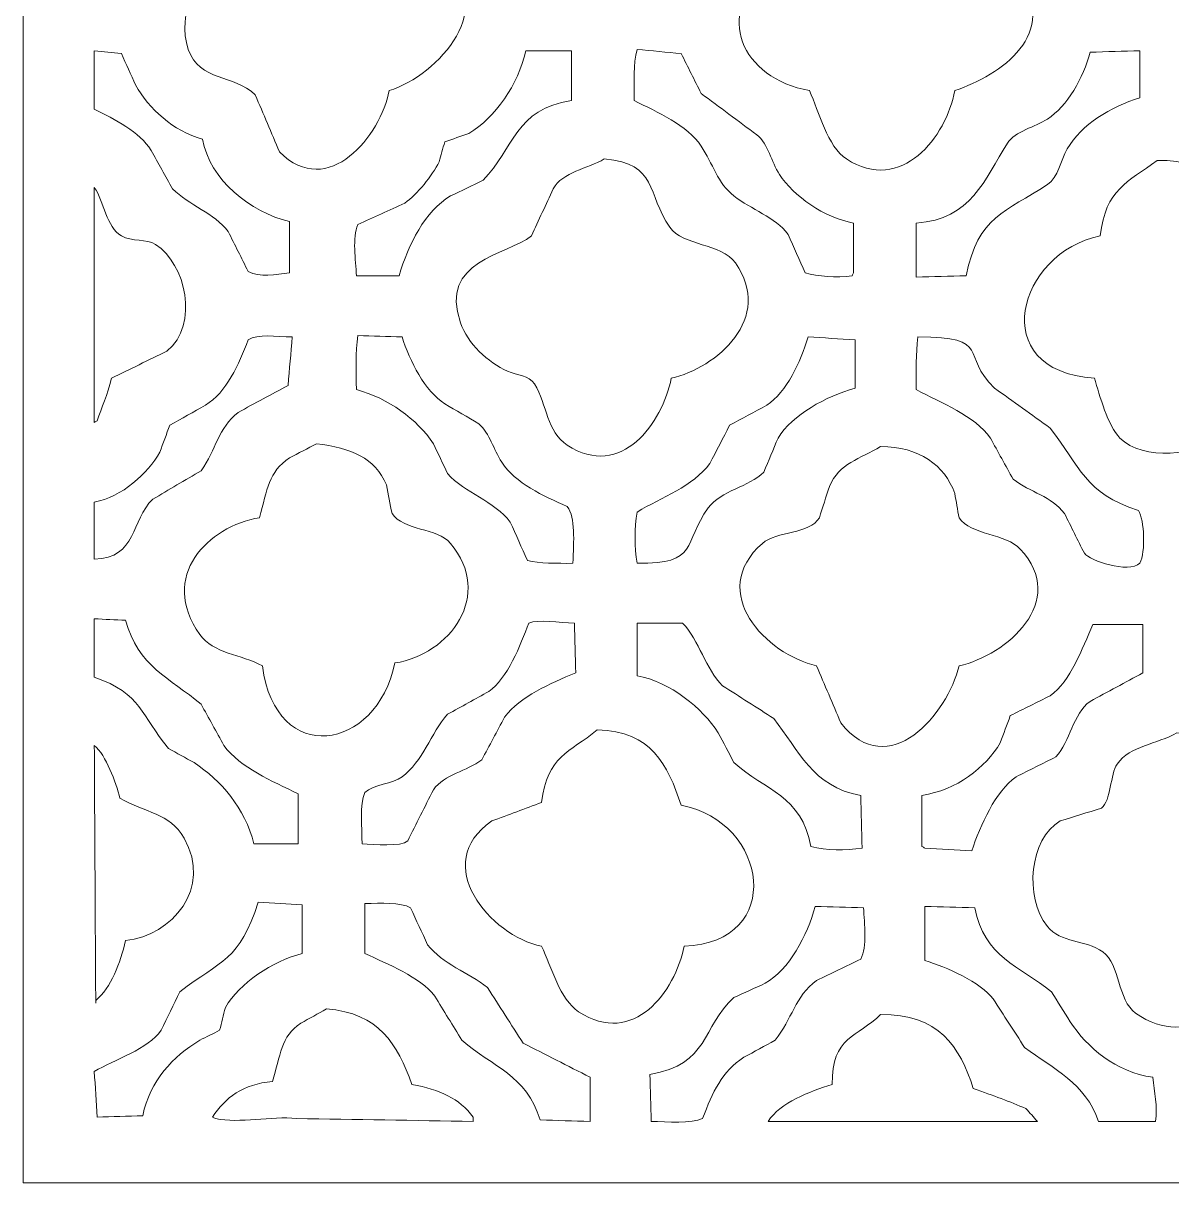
# Model space of a CAD drawing. Header units: centimetres. Extents: x -27.5 to -1.9, y -9.6 to -4.5.
# Drawn here: x -13.011 to -10.524, y -9.5 to -6.987 of the extents above; entities that cross this region are included whole.
import ezdxf

# ---------------------------------------------------------------- set-up
doc = ezdxf.new("R2010")
doc.units = ezdxf.units.CM
doc.header["$MEASUREMENT"] = 0
doc.layers.add('layer 1', color=7, linetype='Continuous')

msp = doc.modelspace()

# ---------------------------------------------------------------- linework, layer by layer
at = {"layer": 'layer 1', "color": 7, "lineweight": 9}
for points, knots in [([(-13.01142, -4.47497), (-13.01142, -4.47497), (-1.85083, -4.47497), (-1.85083, -4.47497), (-1.85083, -4.47497), (-1.85083, -4.47497), (-1.85083, -9.50001), (-1.85083, -9.50001), (-1.85083, -9.50001), (-1.85083, -9.50001), (-13.01142, -9.50001), (-13.01142, -9.50001), (-13.01142, -9.50001), (-13.01142, -9.50001), (-13.01142, -4.47497), (-13.01142, -4.47497)], [0, 0, 0, 0, 0.2, 0.2, 0.2, 0.2, 0.4, 0.4, 0.4, 0.4, 0.6, 0.6, 0.6, 0.6, 1, 1, 1, 1]), ([(-12.37007, -6.66472), (-12.4047, -6.68796), (-12.45121, -6.70189), (-12.47495, -6.73567), (-12.47495, -6.73567), (-12.48609, -6.75151), (-12.49168, -6.81691), (-12.49963, -6.82512), (-12.49963, -6.82512), (-12.52739, -6.83335), (-12.55516, -6.84158), (-12.58292, -6.8498), (-12.58292, -6.8498), (-12.63106, -6.87234), (-12.68083, -6.96805), (-12.65387, -7.04414), (-12.65387, -7.04414), (-12.62871, -7.11515), (-12.55601, -7.09724), (-12.50889, -7.14285), (-12.50889, -7.14285), (-12.49141, -7.18398), (-12.47392, -7.22511), (-12.45645, -7.26624), (-12.45645, -7.26624), (-12.35101, -7.37275), (-12.23665, -7.22957), (-12.21892, -7.1336), (-12.21892, -7.1336), (-12.11369, -7.10098), (-11.97078, -6.94514), (-12.11404, -6.85289), (-12.11404, -6.85289), (-12.14386, -6.84466), (-12.17368, -6.83643), (-12.2035, -6.82821), (-12.2035, -6.82821), (-12.22792, -6.74827), (-12.26395, -6.66569), (-12.37007, -6.66472)], [0, 0, 0, 0, 0.0909091, 0.0909091, 0.0909091, 0.0909091, 0.1818182, 0.1818182, 0.1818182, 0.1818182, 0.2727273, 0.2727273, 0.2727273, 0.2727273, 0.3636364, 0.3636364, 0.3636364, 0.3636364, 0.4545455, 0.4545455, 0.4545455, 0.4545455, 0.5454545, 0.5454545, 0.5454545, 0.5454545, 0.6363636, 0.6363636, 0.6363636, 0.6363636, 0.7272727, 0.7272727, 0.7272727, 0.7272727, 0.8181818, 0.8181818, 0.8181818, 0.8181818, 1, 1, 1, 1]), ([(-11.15469, -6.66163), (-11.20331, -6.69184), (-11.25908, -6.70371), (-11.28116, -6.76034), (-11.28116, -6.76034), (-11.28424, -6.78193), (-11.28733, -6.80353), (-11.29041, -6.82512), (-11.29041, -6.82512), (-11.29123, -6.82652), (-11.38449, -6.86318), (-11.39529, -6.87139), (-11.39529, -6.87139), (-11.51916, -6.96555), (-11.45625, -7.10713), (-11.30892, -7.1336), (-11.30892, -7.1336), (-11.28784, -7.18031), (-11.27032, -7.25467), (-11.22872, -7.28166), (-11.22872, -7.28166), (-11.10972, -7.35889), (-11.01218, -7.23352), (-10.99428, -7.1336), (-10.99428, -7.1336), (-10.89472, -7.1005), (-10.76275, -7.00933), (-10.85855, -6.88373), (-10.85855, -6.88373), (-10.88828, -6.84476), (-10.96829, -6.85098), (-10.99736, -6.81278), (-10.99736, -6.81278), (-11.05263, -6.7402), (-11.02167, -6.66122), (-11.15469, -6.66163)], [0, 0, 0, 0, 0.1, 0.1, 0.1, 0.1, 0.2, 0.2, 0.2, 0.2, 0.3, 0.3, 0.3, 0.3, 0.4, 0.4, 0.4, 0.4, 0.5, 0.5, 0.5, 0.5, 0.6, 0.6, 0.6, 0.6, 0.7, 0.7, 0.7, 0.7, 0.8, 0.8, 0.8, 0.8, 1, 1, 1, 1]), ([(-12.85746, -7.04722), (-12.85746, -7.08938), (-12.85746, -7.13154), (-12.85746, -7.1737), (-12.85746, -7.1737), (-12.81351, -7.19583), (-12.75954, -7.22254), (-12.73407, -7.26316), (-12.73407, -7.26316), (-12.71865, -7.29091), (-12.70322, -7.31868), (-12.6878, -7.34644), (-12.6878, -7.34644), (-12.65274, -7.3822), (-12.59774, -7.39837), (-12.5675, -7.43899), (-12.5675, -7.43899), (-12.5531, -7.46777), (-12.5387, -7.49657), (-12.52431, -7.52536), (-12.52431, -7.52536), (-12.49893, -7.5389), (-12.46504, -7.5322), (-12.43485, -7.52844), (-12.43485, -7.52844), (-12.43485, -7.49143), (-12.43485, -7.45441), (-12.43485, -7.41739), (-12.43485, -7.41739), (-12.51872, -7.39693), (-12.60795, -7.32725), (-12.62302, -7.23848), (-12.62302, -7.23848), (-12.68717, -7.22103), (-12.73868, -7.17339), (-12.76801, -7.12126), (-12.76801, -7.12126), (-12.77829, -7.09864), (-12.78857, -7.07601), (-12.79885, -7.05339), (-12.79885, -7.05339), (-12.81839, -7.05134), (-12.83793, -7.04928), (-12.85746, -7.04722)], [0, 0, 0, 0, 0.0833333, 0.0833333, 0.0833333, 0.0833333, 0.1666667, 0.1666667, 0.1666667, 0.1666667, 0.25, 0.25, 0.25, 0.25, 0.3333333, 0.3333333, 0.3333333, 0.3333333, 0.4166667, 0.4166667, 0.4166667, 0.4166667, 0.5, 0.5, 0.5, 0.5, 0.5833333, 0.5833333, 0.5833333, 0.5833333, 0.6666667, 0.6666667, 0.6666667, 0.6666667, 0.75, 0.75, 0.75, 0.75, 0.8333333, 0.8333333, 0.8333333, 0.8333333, 1, 1, 1, 1]), ([(-12.28987, -7.53461), (-12.25902, -7.53461), (-12.22817, -7.53461), (-12.19733, -7.53461), (-12.19733, -7.53461), (-12.17778, -7.46713), (-12.14112, -7.39385), (-12.08628, -7.36187), (-12.08628, -7.36187), (-12.06263, -7.35056), (-12.03897, -7.33924), (-12.01533, -7.32793), (-12.01533, -7.32793), (-11.94905, -7.25877), (-11.94576, -7.17313), (-11.82407, -7.15519), (-11.82407, -7.15519), (-11.82407, -7.1192), (-11.82407, -7.08321), (-11.82407, -7.04722), (-11.82407, -7.04722), (-11.85697, -7.04722), (-11.88989, -7.04722), (-11.92279, -7.04722), (-11.92279, -7.04722), (-11.94028, -7.12096), (-11.98864, -7.19198), (-12.04618, -7.22614), (-12.04618, -7.22614), (-12.06365, -7.23231), (-12.08114, -7.23848), (-12.09862, -7.24465), (-12.09862, -7.24465), (-12.10273, -7.25904), (-12.10684, -7.27344), (-12.11095, -7.28783), (-12.11095, -7.28783), (-12.12569, -7.31834), (-12.15814, -7.35814), (-12.18499, -7.37729), (-12.18499, -7.37729), (-12.21892, -7.39271), (-12.25286, -7.40814), (-12.28678, -7.42356), (-12.28678, -7.42356), (-12.29937, -7.45252), (-12.29133, -7.50042), (-12.28987, -7.53461)], [0, 0, 0, 0, 0.0769231, 0.0769231, 0.0769231, 0.0769231, 0.1538462, 0.1538462, 0.1538462, 0.1538462, 0.2307692, 0.2307692, 0.2307692, 0.2307692, 0.3076923, 0.3076923, 0.3076923, 0.3076923, 0.3846154, 0.3846154, 0.3846154, 0.3846154, 0.4615385, 0.4615385, 0.4615385, 0.4615385, 0.5384615, 0.5384615, 0.5384615, 0.5384615, 0.6153846, 0.6153846, 0.6153846, 0.6153846, 0.6923077, 0.6923077, 0.6923077, 0.6923077, 0.7692308, 0.7692308, 0.7692308, 0.7692308, 0.8461538, 0.8461538, 0.8461538, 0.8461538, 1, 1, 1, 1]), ([(-11.68218, -7.04414), (-11.69074, -7.079), (-11.68865, -7.11119), (-11.68835, -7.15519), (-11.68835, -7.15519), (-11.63787, -7.18047), (-11.57378, -7.20809), (-11.54336, -7.2539), (-11.54336, -7.2539), (-11.51845, -7.29142), (-11.50724, -7.33482), (-11.47241, -7.36187), (-11.47241, -7.36187), (-11.43498, -7.39094), (-11.38352, -7.40726), (-11.35519, -7.44515), (-11.35519, -7.44515), (-11.34285, -7.47291), (-11.33051, -7.50068), (-11.31818, -7.52844), (-11.31818, -7.52844), (-11.29088, -7.53649), (-11.25069, -7.53949), (-11.21638, -7.53461), (-11.21638, -7.53461), (-11.21535, -7.53256), (-11.21432, -7.5305), (-11.2133, -7.52844), (-11.2133, -7.52844), (-11.2133, -7.49246), (-11.2133, -7.45646), (-11.2133, -7.42048), (-11.2133, -7.42048), (-11.27683, -7.40894), (-11.34358, -7.36193), (-11.3737, -7.31559), (-11.3737, -7.31559), (-11.39175, -7.28783), (-11.39799, -7.24963), (-11.42306, -7.22922), (-11.42306, -7.22922), (-11.46316, -7.19941), (-11.50326, -7.16958), (-11.54336, -7.13977), (-11.54336, -7.13977), (-11.55776, -7.11098), (-11.57215, -7.08218), (-11.58655, -7.05339), (-11.58655, -7.05339), (-11.61842, -7.05031), (-11.6503, -7.04722), (-11.68218, -7.04414)], [0, 0, 0, 0, 0.0714286, 0.0714286, 0.0714286, 0.0714286, 0.1428571, 0.1428571, 0.1428571, 0.1428571, 0.2142857, 0.2142857, 0.2142857, 0.2142857, 0.2857143, 0.2857143, 0.2857143, 0.2857143, 0.3571429, 0.3571429, 0.3571429, 0.3571429, 0.4285714, 0.4285714, 0.4285714, 0.4285714, 0.5, 0.5, 0.5, 0.5, 0.5714286, 0.5714286, 0.5714286, 0.5714286, 0.6428571, 0.6428571, 0.6428571, 0.6428571, 0.7142857, 0.7142857, 0.7142857, 0.7142857, 0.7857143, 0.7857143, 0.7857143, 0.7857143, 0.8571429, 0.8571429, 0.8571429, 0.8571429, 1, 1, 1, 1]), ([(-11.07757, -7.42048), (-11.07757, -7.45955), (-11.07757, -7.49863), (-11.07757, -7.5377), (-11.07757, -7.5377), (-11.04158, -7.53667), (-11.00559, -7.53564), (-10.9696, -7.53461), (-10.9696, -7.53461), (-10.94381, -7.40544), (-10.88425, -7.3964), (-10.79377, -7.33719), (-10.79377, -7.33719), (-10.77011, -7.3217), (-10.76509, -7.28542), (-10.75058, -7.26007), (-10.75058, -7.26007), (-10.71977, -7.20622), (-10.65684, -7.16895), (-10.59326, -7.14902), (-10.59326, -7.14902), (-10.59326, -7.11509), (-10.59326, -7.08115), (-10.59326, -7.04722), (-10.59326, -7.04722), (-10.62925, -7.04825), (-10.66524, -7.04928), (-10.70123, -7.05031), (-10.70123, -7.05031), (-10.71536, -7.10556), (-10.75044, -7.16755), (-10.79377, -7.19529), (-10.79377, -7.19529), (-10.81974, -7.21192), (-10.86398, -7.22209), (-10.88014, -7.24773), (-10.88014, -7.24773), (-10.9297, -7.32637), (-10.95882, -7.4125), (-11.07757, -7.42048)], [0, 0, 0, 0, 0.0909091, 0.0909091, 0.0909091, 0.0909091, 0.1818182, 0.1818182, 0.1818182, 0.1818182, 0.2727273, 0.2727273, 0.2727273, 0.2727273, 0.3636364, 0.3636364, 0.3636364, 0.3636364, 0.4545455, 0.4545455, 0.4545455, 0.4545455, 0.5454545, 0.5454545, 0.5454545, 0.5454545, 0.6363636, 0.6363636, 0.6363636, 0.6363636, 0.7272727, 0.7272727, 0.7272727, 0.7272727, 0.8181818, 0.8181818, 0.8181818, 0.8181818, 1, 1, 1, 1]), ([(-11.75313, -7.28166), (-11.78991, -7.30337), (-11.84312, -7.30948), (-11.86418, -7.34644), (-11.86418, -7.34644), (-11.8796, -7.38037), (-11.89502, -7.41431), (-11.91045, -7.44824), (-11.91045, -7.44824), (-11.96633, -7.4916), (-12.11088, -7.50089), (-12.06468, -7.63641), (-12.06468, -7.63641), (-12.04931, -7.6815), (-12.00478, -7.72271), (-11.96289, -7.74129), (-11.96289, -7.74129), (-11.94161, -7.75073), (-11.91652, -7.7507), (-11.90428, -7.76905), (-11.90428, -7.76905), (-11.87701, -7.81489), (-11.87744, -7.87304), (-11.83333, -7.9017), (-11.83333, -7.9017), (-11.71561, -7.97817), (-11.62709, -7.85327), (-11.60814, -7.75671), (-11.60814, -7.75671), (-11.51019, -7.73488), (-11.38487, -7.62586), (-11.46933, -7.50685), (-11.46933, -7.50685), (-11.50018, -7.46337), (-11.58215, -7.47099), (-11.61123, -7.42973), (-11.61123, -7.42973), (-11.6622, -7.35742), (-11.63569, -7.29141), (-11.75313, -7.28166)], [0, 0, 0, 0, 0.0909091, 0.0909091, 0.0909091, 0.0909091, 0.1818182, 0.1818182, 0.1818182, 0.1818182, 0.2727273, 0.2727273, 0.2727273, 0.2727273, 0.3636364, 0.3636364, 0.3636364, 0.3636364, 0.4545455, 0.4545455, 0.4545455, 0.4545455, 0.5454545, 0.5454545, 0.5454545, 0.5454545, 0.6363636, 0.6363636, 0.6363636, 0.6363636, 0.7272727, 0.7272727, 0.7272727, 0.7272727, 0.8181818, 0.8181818, 0.8181818, 0.8181818, 1, 1, 1, 1]), ([(-10.55625, -7.28475), (-10.61998, -7.33315), (-10.66671, -7.34604), (-10.67963, -7.44824), (-10.67963, -7.44824), (-10.8572, -7.48465), (-10.93002, -7.74022), (-10.69197, -7.75671), (-10.69197, -7.75671), (-10.67995, -7.79498), (-10.66304, -7.85974), (-10.63645, -7.88627), (-10.63645, -7.88627), (-10.58653, -7.93607), (-10.46946, -7.92529), (-10.42052, -7.88319), (-10.42052, -7.88319), (-10.38693, -7.85429), (-10.39303, -7.79136), (-10.36499, -7.75671), (-10.36499, -7.75671), (-10.25145, -7.73875), (-10.14369, -7.62862), (-10.23235, -7.50993), (-10.23235, -7.50993), (-10.26339, -7.46838), (-10.31845, -7.46906), (-10.36499, -7.44207), (-10.36499, -7.44207), (-10.39192, -7.35324), (-10.43458, -7.28249), (-10.55625, -7.28475)], [0, 0, 0, 0, 0.1111111, 0.1111111, 0.1111111, 0.1111111, 0.2222222, 0.2222222, 0.2222222, 0.2222222, 0.3333333, 0.3333333, 0.3333333, 0.3333333, 0.4444444, 0.4444444, 0.4444444, 0.4444444, 0.5555556, 0.5555556, 0.5555556, 0.5555556, 0.6666667, 0.6666667, 0.6666667, 0.6666667, 0.7777778, 0.7777778, 0.7777778, 0.7777778, 1, 1, 1, 1]), ([(-12.85746, -7.34336), (-12.85746, -7.513), (-12.85746, -7.6827), (-12.85746, -7.85234), (-12.85746, -7.85234), (-12.85541, -7.85131), (-12.85335, -7.85028), (-12.85129, -7.84925), (-12.85129, -7.84925), (-12.84158, -7.81846), (-12.8285, -7.79409), (-12.82045, -7.75671), (-12.82045, -7.75671), (-12.78035, -7.73718), (-12.74024, -7.71764), (-12.70014, -7.6981), (-12.70014, -7.6981), (-12.62965, -7.64009), (-12.65951, -7.50814), (-12.72482, -7.46675), (-12.72482, -7.46675), (-12.74419, -7.45447), (-12.77612, -7.46137), (-12.79885, -7.44824), (-12.79885, -7.44824), (-12.83137, -7.42945), (-12.83623, -7.37407), (-12.85746, -7.34336)], [0, 0, 0, 0, 0.125, 0.125, 0.125, 0.125, 0.25, 0.25, 0.25, 0.25, 0.375, 0.375, 0.375, 0.375, 0.5, 0.5, 0.5, 0.5, 0.625, 0.625, 0.625, 0.625, 0.75, 0.75, 0.75, 0.75, 1, 1, 1, 1]), ([(-12.85746, -8.14847), (-12.76466, -8.14701), (-12.77813, -8.06376), (-12.73099, -8.01892), (-12.73099, -8.01892), (-12.69603, -7.99835), (-12.66106, -7.97778), (-12.62611, -7.95722), (-12.62611, -7.95722), (-12.59339, -7.91108), (-12.58941, -7.865), (-12.5459, -7.83075), (-12.5459, -7.83075), (-12.50992, -7.81121), (-12.47392, -7.79167), (-12.43794, -7.77214), (-12.43794, -7.77214), (-12.43485, -7.73718), (-12.43177, -7.70221), (-12.42868, -7.66726), (-12.42868, -7.66726), (-12.46474, -7.66622), (-12.50298, -7.66066), (-12.52431, -7.67342), (-12.52431, -7.67342), (-12.54448, -7.72629), (-12.57091, -7.78727), (-12.61685, -7.81532), (-12.61685, -7.81532), (-12.64256, -7.82972), (-12.66827, -7.84411), (-12.69397, -7.85851), (-12.69397, -7.85851), (-12.70117, -7.87804), (-12.70837, -7.89758), (-12.71556, -7.91712), (-12.71556, -7.91712), (-12.7413, -7.96265), (-12.79782, -8.01433), (-12.85746, -8.02509), (-12.85746, -8.02509), (-12.85746, -8.06621), (-12.85746, -8.10735), (-12.85746, -8.14847)], [0, 0, 0, 0, 0.0833333, 0.0833333, 0.0833333, 0.0833333, 0.1666667, 0.1666667, 0.1666667, 0.1666667, 0.25, 0.25, 0.25, 0.25, 0.3333333, 0.3333333, 0.3333333, 0.3333333, 0.4166667, 0.4166667, 0.4166667, 0.4166667, 0.5, 0.5, 0.5, 0.5, 0.5833333, 0.5833333, 0.5833333, 0.5833333, 0.6666667, 0.6666667, 0.6666667, 0.6666667, 0.75, 0.75, 0.75, 0.75, 0.8333333, 0.8333333, 0.8333333, 0.8333333, 1, 1, 1, 1]), ([(-11.82099, -8.15773), (-11.81967, -8.10844), (-11.81481, -8.06011), (-11.83333, -8.03434), (-11.83333, -8.03434), (-11.88454, -8.0126), (-11.94632, -7.98377), (-11.97523, -7.93871), (-11.97523, -7.93871), (-11.99358, -7.91011), (-12.00076, -7.87793), (-12.02458, -7.85542), (-12.02458, -7.85542), (-12.04926, -7.84103), (-12.07394, -7.82663), (-12.09862, -7.81224), (-12.09862, -7.81224), (-12.14168, -7.78441), (-12.17427, -7.71968), (-12.19116, -7.66726), (-12.19116, -7.66726), (-12.22303, -7.66623), (-12.25491, -7.6652), (-12.28678, -7.66417), (-12.28678, -7.66417), (-12.29195, -7.70063), (-12.29078, -7.74093), (-12.28987, -7.78139), (-12.28987, -7.78139), (-12.22032, -7.80024), (-12.15873, -7.84519), (-12.12329, -7.89861), (-12.12329, -7.89861), (-12.11301, -7.9202), (-12.10273, -7.9418), (-12.09245, -7.96339), (-12.09245, -7.96339), (-12.0552, -8.00573), (-11.9914, -8.02284), (-11.95672, -8.06827), (-11.95672, -8.06827), (-11.94438, -8.09603), (-11.93204, -8.1238), (-11.9197, -8.15156), (-11.9197, -8.15156), (-11.89382, -8.15795), (-11.8556, -8.15805), (-11.82099, -8.15773)], [0, 0, 0, 0, 0.0769231, 0.0769231, 0.0769231, 0.0769231, 0.1538462, 0.1538462, 0.1538462, 0.1538462, 0.2307692, 0.2307692, 0.2307692, 0.2307692, 0.3076923, 0.3076923, 0.3076923, 0.3076923, 0.3846154, 0.3846154, 0.3846154, 0.3846154, 0.4615385, 0.4615385, 0.4615385, 0.4615385, 0.5384615, 0.5384615, 0.5384615, 0.5384615, 0.6153846, 0.6153846, 0.6153846, 0.6153846, 0.6923077, 0.6923077, 0.6923077, 0.6923077, 0.7692308, 0.7692308, 0.7692308, 0.7692308, 0.8461538, 0.8461538, 0.8461538, 0.8461538, 1, 1, 1, 1]), ([(-11.21021, -7.67342), (-11.24414, -7.67137), (-11.27808, -7.66931), (-11.31201, -7.66726), (-11.31201, -7.66726), (-11.32873, -7.72288), (-11.35773, -7.78569), (-11.40146, -7.81532), (-11.40146, -7.81532), (-11.4282, -7.82972), (-11.45494, -7.84411), (-11.48167, -7.85851), (-11.48167, -7.85851), (-11.49606, -7.88627), (-11.51046, -7.91404), (-11.52485, -7.9418), (-11.52485, -7.9418), (-11.56144, -7.9911), (-11.62811, -8.01473), (-11.68218, -8.04668), (-11.68218, -8.04668), (-11.68802, -8.08108), (-11.68746, -8.12258), (-11.68218, -8.15773), (-11.68218, -8.15773), (-11.54667, -8.15983), (-11.58374, -8.11428), (-11.52794, -8.03742), (-11.52794, -8.03742), (-11.50076, -7.99998), (-11.44006, -7.9928), (-11.40763, -7.96031), (-11.40763, -7.96031), (-11.39735, -7.93563), (-11.38707, -7.91095), (-11.37679, -7.88627), (-11.37679, -7.88627), (-11.34604, -7.83628), (-11.27292, -7.79562), (-11.21021, -7.77831), (-11.21021, -7.77831), (-11.21021, -7.74335), (-11.21021, -7.70838), (-11.21021, -7.67342)], [0, 0, 0, 0, 0.0833333, 0.0833333, 0.0833333, 0.0833333, 0.1666667, 0.1666667, 0.1666667, 0.1666667, 0.25, 0.25, 0.25, 0.25, 0.3333333, 0.3333333, 0.3333333, 0.3333333, 0.4166667, 0.4166667, 0.4166667, 0.4166667, 0.5, 0.5, 0.5, 0.5, 0.5833333, 0.5833333, 0.5833333, 0.5833333, 0.6666667, 0.6666667, 0.6666667, 0.6666667, 0.75, 0.75, 0.75, 0.75, 0.8333333, 0.8333333, 0.8333333, 0.8333333, 1, 1, 1, 1]), ([(-11.07448, -7.66726), (-11.07815, -7.70591), (-11.07774, -7.73746), (-11.07757, -7.78139), (-11.07757, -7.78139), (-11.02482, -7.80971), (-10.95033, -7.83825), (-10.91716, -7.88627), (-10.91716, -7.88627), (-10.90071, -7.91609), (-10.88425, -7.94591), (-10.8678, -7.97573), (-10.8678, -7.97573), (-10.83055, -8.0042), (-10.78462, -8.01226), (-10.75675, -8.04976), (-10.75675, -8.04976), (-10.74236, -8.07855), (-10.72796, -8.10735), (-10.71357, -8.13613), (-10.71357, -8.13613), (-10.70092, -8.15211), (-10.61931, -8.18024), (-10.59326, -8.15773), (-10.59326, -8.15773), (-10.58063, -8.13292), (-10.58379, -8.06398), (-10.59635, -8.04359), (-10.59635, -8.04359), (-10.71349, -8.00575), (-10.72245, -7.94871), (-10.7876, -7.86468), (-10.7876, -7.86468), (-10.8277, -7.83589), (-10.86781, -7.80709), (-10.90791, -7.77831), (-10.90791, -7.77831), (-10.984, -7.70698), (-10.91023, -7.66678), (-11.07448, -7.66726)], [0, 0, 0, 0, 0.0909091, 0.0909091, 0.0909091, 0.0909091, 0.1818182, 0.1818182, 0.1818182, 0.1818182, 0.2727273, 0.2727273, 0.2727273, 0.2727273, 0.3636364, 0.3636364, 0.3636364, 0.3636364, 0.4545455, 0.4545455, 0.4545455, 0.4545455, 0.5454545, 0.5454545, 0.5454545, 0.5454545, 0.6363636, 0.6363636, 0.6363636, 0.6363636, 0.7272727, 0.7272727, 0.7272727, 0.7272727, 0.8181818, 0.8181818, 0.8181818, 0.8181818, 1, 1, 1, 1]), ([(-12.37624, -7.89861), (-12.39578, -7.90889), (-12.41532, -7.91918), (-12.43485, -7.92946), (-12.43485, -7.92946), (-12.48102, -7.96061), (-12.4825, -7.99621), (-12.49963, -8.05902), (-12.49963, -8.05902), (-12.61135, -8.07726), (-12.71831, -8.18619), (-12.62919, -8.31197), (-12.62919, -8.31197), (-12.59935, -8.35408), (-12.54041, -8.35434), (-12.49346, -8.37983), (-12.49346, -8.37983), (-12.46458, -8.60065), (-12.2462, -8.56555), (-12.20658, -8.37366), (-12.20658, -8.37366), (-12.08749, -8.3552), (-11.99173, -8.2267), (-12.08628, -8.11454), (-12.08628, -8.11454), (-12.11468, -8.08084), (-12.18829, -8.08688), (-12.21275, -8.04976), (-12.21275, -8.04976), (-12.21686, -8.0292), (-12.22098, -8.00863), (-12.22509, -7.98807), (-12.22509, -7.98807), (-12.2489, -7.92899), (-12.3019, -7.90799), (-12.37624, -7.89861)], [0, 0, 0, 0, 0.1, 0.1, 0.1, 0.1, 0.2, 0.2, 0.2, 0.2, 0.3, 0.3, 0.3, 0.3, 0.4, 0.4, 0.4, 0.4, 0.5, 0.5, 0.5, 0.5, 0.6, 0.6, 0.6, 0.6, 0.7, 0.7, 0.7, 0.7, 0.8, 0.8, 0.8, 0.8, 1, 1, 1, 1]), ([(-11.15469, -7.90478), (-11.19971, -7.93219), (-11.24424, -7.94006), (-11.26573, -7.99115), (-11.26573, -7.99115), (-11.27293, -8.01377), (-11.28013, -8.0364), (-11.28733, -8.05902), (-11.28733, -8.05902), (-11.3085, -8.09476), (-11.37991, -8.08765), (-11.41072, -8.11454), (-11.41072, -8.11454), (-11.53145, -8.21995), (-11.40287, -8.35521), (-11.2935, -8.37983), (-11.2935, -8.37983), (-11.27602, -8.42096), (-11.25854, -8.46209), (-11.24106, -8.50322), (-11.24106, -8.50322), (-11.13723, -8.63552), (-11.00921, -8.48303), (-10.98502, -8.37983), (-10.98502, -8.37983), (-10.88202, -8.35704), (-10.74755, -8.24076), (-10.85238, -8.12688), (-10.85238, -8.12688), (-10.88295, -8.09367), (-10.95998, -8.09632), (-10.98502, -8.05902), (-10.98502, -8.05902), (-10.98811, -8.04154), (-10.99119, -8.02406), (-10.99428, -8.00658), (-10.99428, -8.00658), (-11.01555, -7.94499), (-11.07133, -7.90521), (-11.15469, -7.90478)], [0, 0, 0, 0, 0.0909091, 0.0909091, 0.0909091, 0.0909091, 0.1818182, 0.1818182, 0.1818182, 0.1818182, 0.2727273, 0.2727273, 0.2727273, 0.2727273, 0.3636364, 0.3636364, 0.3636364, 0.3636364, 0.4545455, 0.4545455, 0.4545455, 0.4545455, 0.5454545, 0.5454545, 0.5454545, 0.5454545, 0.6363636, 0.6363636, 0.6363636, 0.6363636, 0.7272727, 0.7272727, 0.7272727, 0.7272727, 0.8181818, 0.8181818, 0.8181818, 0.8181818, 1, 1, 1, 1]), ([(-12.85746, -8.27803), (-12.85746, -8.32019), (-12.85746, -8.36235), (-12.85746, -8.40451), (-12.85746, -8.40451), (-12.75362, -8.44046), (-12.75689, -8.48705), (-12.69706, -8.55874), (-12.69706, -8.55874), (-12.67855, -8.56903), (-12.66004, -8.57931), (-12.64153, -8.58959), (-12.64153, -8.58959), (-12.58295, -8.62749), (-12.53132, -8.68856), (-12.51197, -8.76542), (-12.51197, -8.76542), (-12.4801, -8.76542), (-12.44822, -8.76542), (-12.41634, -8.76542), (-12.41634, -8.76542), (-12.41634, -8.72944), (-12.41634, -8.69344), (-12.41634, -8.65746), (-12.41634, -8.65746), (-12.47274, -8.62847), (-12.54057, -8.60173), (-12.57675, -8.55258), (-12.57675, -8.55258), (-12.5932, -8.52276), (-12.60966, -8.49293), (-12.62611, -8.46312), (-12.62611, -8.46312), (-12.69357, -8.40634), (-12.76329, -8.38077), (-12.7896, -8.28112), (-12.7896, -8.28112), (-12.81222, -8.28009), (-12.83484, -8.27906), (-12.85746, -8.27803)], [0, 0, 0, 0, 0.0909091, 0.0909091, 0.0909091, 0.0909091, 0.1818182, 0.1818182, 0.1818182, 0.1818182, 0.2727273, 0.2727273, 0.2727273, 0.2727273, 0.3636364, 0.3636364, 0.3636364, 0.3636364, 0.4545455, 0.4545455, 0.4545455, 0.4545455, 0.5454545, 0.5454545, 0.5454545, 0.5454545, 0.6363636, 0.6363636, 0.6363636, 0.6363636, 0.7272727, 0.7272727, 0.7272727, 0.7272727, 0.8181818, 0.8181818, 0.8181818, 0.8181818, 1, 1, 1, 1]), ([(-12.27753, -8.76542), (-12.25155, -8.76648), (-12.19314, -8.77257), (-12.17882, -8.75925), (-12.17882, -8.75925), (-12.16031, -8.72224), (-12.1418, -8.68522), (-12.12329, -8.6482), (-12.12329, -8.6482), (-12.09866, -8.61505), (-12.05178, -8.6083), (-12.01841, -8.58342), (-12.01841, -8.58342), (-12.00196, -8.55258), (-11.98551, -8.52172), (-11.96906, -8.49088), (-11.96906, -8.49088), (-11.93467, -8.44596), (-11.87095, -8.41811), (-11.81482, -8.39525), (-11.81482, -8.39525), (-11.81585, -8.35927), (-11.81688, -8.32327), (-11.8179, -8.28729), (-11.8179, -8.28729), (-11.84996, -8.28642), (-11.89572, -8.27887), (-11.91662, -8.28729), (-11.91662, -8.28729), (-11.93445, -8.33453), (-11.96367, -8.40829), (-12.00299, -8.43535), (-12.00299, -8.43535), (-12.0328, -8.45181), (-12.06263, -8.46826), (-12.09245, -8.48471), (-12.09245, -8.48471), (-12.12941, -8.52657), (-12.14581, -8.58712), (-12.19116, -8.62044), (-12.19116, -8.62044), (-12.21157, -8.63544), (-12.25276, -8.63663), (-12.27136, -8.65437), (-12.27136, -8.65437), (-12.28295, -8.67979), (-12.27813, -8.73019), (-12.27753, -8.76542)], [0, 0, 0, 0, 0.0769231, 0.0769231, 0.0769231, 0.0769231, 0.1538462, 0.1538462, 0.1538462, 0.1538462, 0.2307692, 0.2307692, 0.2307692, 0.2307692, 0.3076923, 0.3076923, 0.3076923, 0.3076923, 0.3846154, 0.3846154, 0.3846154, 0.3846154, 0.4615385, 0.4615385, 0.4615385, 0.4615385, 0.5384615, 0.5384615, 0.5384615, 0.5384615, 0.6153846, 0.6153846, 0.6153846, 0.6153846, 0.6923077, 0.6923077, 0.6923077, 0.6923077, 0.7692308, 0.7692308, 0.7692308, 0.7692308, 0.8461538, 0.8461538, 0.8461538, 0.8461538, 1, 1, 1, 1]), ([(-11.68218, -8.28729), (-11.68218, -8.32533), (-11.68218, -8.36338), (-11.68218, -8.40142), (-11.68218, -8.40142), (-11.60959, -8.41447), (-11.54071, -8.47186), (-11.50635, -8.52481), (-11.50635, -8.52481), (-11.49504, -8.5464), (-11.48372, -8.568), (-11.47241, -8.58959), (-11.47241, -8.58959), (-11.40512, -8.6503), (-11.32537, -8.66036), (-11.30584, -8.77159), (-11.30584, -8.77159), (-11.27258, -8.78033), (-11.23089, -8.78085), (-11.19479, -8.77468), (-11.19479, -8.77468), (-11.19581, -8.73663), (-11.19684, -8.69858), (-11.19787, -8.66054), (-11.19787, -8.66054), (-11.30181, -8.64289), (-11.33274, -8.56203), (-11.38604, -8.49397), (-11.38604, -8.49397), (-11.42305, -8.47032), (-11.46008, -8.44666), (-11.49709, -8.42302), (-11.49709, -8.42302), (-11.5346, -8.3856), (-11.547, -8.32602), (-11.58346, -8.28729), (-11.58346, -8.28729), (-11.61636, -8.28729), (-11.64928, -8.28729), (-11.68218, -8.28729)], [0, 0, 0, 0, 0.0909091, 0.0909091, 0.0909091, 0.0909091, 0.1818182, 0.1818182, 0.1818182, 0.1818182, 0.2727273, 0.2727273, 0.2727273, 0.2727273, 0.3636364, 0.3636364, 0.3636364, 0.3636364, 0.4545455, 0.4545455, 0.4545455, 0.4545455, 0.5454545, 0.5454545, 0.5454545, 0.5454545, 0.6363636, 0.6363636, 0.6363636, 0.6363636, 0.7272727, 0.7272727, 0.7272727, 0.7272727, 0.8181818, 0.8181818, 0.8181818, 0.8181818, 1, 1, 1, 1]), ([(-10.58709, -8.29037), (-10.62308, -8.29037), (-10.65907, -8.29037), (-10.69506, -8.29037), (-10.69506, -8.29037), (-10.71884, -8.34242), (-10.7429, -8.41313), (-10.7876, -8.44461), (-10.7876, -8.44461), (-10.81639, -8.459), (-10.84519, -8.4734), (-10.87397, -8.4878), (-10.87397, -8.4878), (-10.88117, -8.50733), (-10.88837, -8.52687), (-10.89557, -8.54641), (-10.89557, -8.54641), (-10.92744, -8.60051), (-10.99065, -8.64945), (-11.06523, -8.66054), (-11.06523, -8.66054), (-11.06523, -8.69755), (-11.06523, -8.73458), (-11.06523, -8.77159), (-11.06523, -8.77159), (-11.06317, -8.77262), (-11.06111, -8.77365), (-11.05906, -8.77468), (-11.05906, -8.77468), (-11.02513, -8.77673), (-10.99119, -8.77879), (-10.95726, -8.78085), (-10.95726, -8.78085), (-10.93917, -8.7258), (-10.90555, -8.65123), (-10.86163, -8.62044), (-10.86163, -8.62044), (-10.83285, -8.60605), (-10.80405, -8.59165), (-10.77526, -8.57725), (-10.77526, -8.57725), (-10.7436, -8.54304), (-10.73898, -8.48506), (-10.70123, -8.45695), (-10.70123, -8.45695), (-10.66319, -8.43638), (-10.62513, -8.41582), (-10.58709, -8.39525), (-10.58709, -8.39525), (-10.58709, -8.3603), (-10.58709, -8.32533), (-10.58709, -8.29037)], [0, 0, 0, 0, 0.0714286, 0.0714286, 0.0714286, 0.0714286, 0.1428571, 0.1428571, 0.1428571, 0.1428571, 0.2142857, 0.2142857, 0.2142857, 0.2142857, 0.2857143, 0.2857143, 0.2857143, 0.2857143, 0.3571429, 0.3571429, 0.3571429, 0.3571429, 0.4285714, 0.4285714, 0.4285714, 0.4285714, 0.5, 0.5, 0.5, 0.5, 0.5714286, 0.5714286, 0.5714286, 0.5714286, 0.6428571, 0.6428571, 0.6428571, 0.6428571, 0.7142857, 0.7142857, 0.7142857, 0.7142857, 0.7857143, 0.7857143, 0.7857143, 0.7857143, 0.8571429, 0.8571429, 0.8571429, 0.8571429, 1, 1, 1, 1]), ([(-11.76855, -8.51864), (-11.82907, -8.56859), (-11.87631, -8.57402), (-11.88885, -8.67596), (-11.88885, -8.67596), (-11.92484, -8.68933), (-11.96083, -8.7027), (-11.99682, -8.71607), (-11.99682, -8.71607), (-12.13141, -8.80903), (-12.00047, -8.96389), (-11.88885, -8.98752), (-11.88885, -8.98752), (-11.86745, -9.03278), (-11.84954, -9.10281), (-11.80865, -9.12942), (-11.80865, -9.12942), (-11.68924, -9.20711), (-11.59959, -9.08528), (-11.58038, -8.98752), (-11.58038, -8.98752), (-11.36024, -8.97941), (-11.39752, -8.71714), (-11.58655, -8.68213), (-11.58655, -8.68213), (-11.61665, -8.59316), (-11.64971, -8.52164), (-11.76855, -8.51864)], [0, 0, 0, 0, 0.125, 0.125, 0.125, 0.125, 0.25, 0.25, 0.25, 0.25, 0.375, 0.375, 0.375, 0.375, 0.5, 0.5, 0.5, 0.5, 0.625, 0.625, 0.625, 0.625, 0.75, 0.75, 0.75, 0.75, 1, 1, 1, 1]), ([(-10.51306, -8.52481), (-10.55673, -8.55036), (-10.6143, -8.55248), (-10.64262, -8.59268), (-10.64262, -8.59268), (-10.65772, -8.61412), (-10.65561, -8.67252), (-10.67655, -8.6883), (-10.67655, -8.6883), (-10.70637, -8.69756), (-10.73619, -8.70681), (-10.76601, -8.71607), (-10.76601, -8.71607), (-10.83213, -8.75488), (-10.84435, -8.8799), (-10.79377, -8.94434), (-10.79377, -8.94434), (-10.76454, -8.98157), (-10.71266, -8.97194), (-10.67346, -8.99986), (-10.67346, -8.99986), (-10.63549, -9.02691), (-10.64252, -9.10387), (-10.60252, -9.13251), (-10.60252, -9.13251), (-10.48321, -9.21791), (-10.36994, -9.10495), (-10.34957, -8.99678), (-10.34957, -8.99678), (-10.31953, -8.9897), (-10.28605, -8.99182), (-10.26319, -8.97827), (-10.26319, -8.97827), (-10.18777, -8.93354), (-10.17335, -8.78602), (-10.24777, -8.7284), (-10.24777, -8.7284), (-10.2765, -8.70616), (-10.31162, -8.70312), (-10.35265, -8.69139), (-10.35265, -8.69139), (-10.37702, -8.61304), (-10.41535, -8.53262), (-10.51306, -8.52481)], [0, 0, 0, 0, 0.0833333, 0.0833333, 0.0833333, 0.0833333, 0.1666667, 0.1666667, 0.1666667, 0.1666667, 0.25, 0.25, 0.25, 0.25, 0.3333333, 0.3333333, 0.3333333, 0.3333333, 0.4166667, 0.4166667, 0.4166667, 0.4166667, 0.5, 0.5, 0.5, 0.5, 0.5833333, 0.5833333, 0.5833333, 0.5833333, 0.6666667, 0.6666667, 0.6666667, 0.6666667, 0.75, 0.75, 0.75, 0.75, 0.8333333, 0.8333333, 0.8333333, 0.8333333, 1, 1, 1, 1]), ([(-12.85746, -8.55258), (-12.85643, -8.73867), (-12.85541, -8.92482), (-12.85438, -9.11091), (-12.85438, -9.11091), (-12.85438, -9.10886), (-12.85438, -9.1068), (-12.85438, -9.10474), (-12.85438, -9.10474), (-12.82079, -9.07767), (-12.80128, -9.02328), (-12.7896, -8.97518), (-12.7896, -8.97518), (-12.68895, -8.96349), (-12.60106, -8.86233), (-12.66312, -8.75308), (-12.66312, -8.75308), (-12.69499, -8.697), (-12.74637, -8.69958), (-12.80194, -8.66671), (-12.80194, -8.66671), (-12.81073, -8.63143), (-12.83211, -8.57372), (-12.85746, -8.55258)], [0, 0, 0, 0, 0.1428571, 0.1428571, 0.1428571, 0.1428571, 0.2857143, 0.2857143, 0.2857143, 0.2857143, 0.4285714, 0.4285714, 0.4285714, 0.4285714, 0.5714286, 0.5714286, 0.5714286, 0.5714286, 0.7142857, 0.7142857, 0.7142857, 0.7142857, 1, 1, 1, 1]), ([(-12.85129, -9.35769), (-12.81839, -9.35666), (-12.78548, -9.35563), (-12.75258, -9.35461), (-12.75258, -9.35461), (-12.73667, -9.27871), (-12.68738, -9.22619), (-12.62919, -9.19111), (-12.62919, -9.19111), (-12.6148, -9.18392), (-12.6004, -9.17672), (-12.58601, -9.16952), (-12.58601, -9.16952), (-12.58189, -9.15307), (-12.57778, -9.13662), (-12.57367, -9.12017), (-12.57367, -9.12017), (-12.54374, -9.06783), (-12.47154, -9.01996), (-12.40709, -9.00295), (-12.40709, -9.00295), (-12.40709, -8.96799), (-12.40709, -8.93302), (-12.40709, -8.89806), (-12.40709, -8.89806), (-12.43896, -8.89601), (-12.47084, -8.89395), (-12.50272, -8.8919), (-12.50272, -8.8919), (-12.54245, -9.0189), (-12.58275, -9.01762), (-12.67238, -9.08623), (-12.67238, -9.08623), (-12.68574, -9.11399), (-12.69911, -9.14176), (-12.71248, -9.16952), (-12.71248, -9.16952), (-12.74071, -9.21042), (-12.81441, -9.23289), (-12.85746, -9.25898), (-12.85746, -9.25898), (-12.85541, -9.29188), (-12.85335, -9.32479), (-12.85129, -9.35769)], [0, 0, 0, 0, 0.0833333, 0.0833333, 0.0833333, 0.0833333, 0.1666667, 0.1666667, 0.1666667, 0.1666667, 0.25, 0.25, 0.25, 0.25, 0.3333333, 0.3333333, 0.3333333, 0.3333333, 0.4166667, 0.4166667, 0.4166667, 0.4166667, 0.5, 0.5, 0.5, 0.5, 0.5833333, 0.5833333, 0.5833333, 0.5833333, 0.6666667, 0.6666667, 0.6666667, 0.6666667, 0.75, 0.75, 0.75, 0.75, 0.8333333, 0.8333333, 0.8333333, 0.8333333, 1, 1, 1, 1]), ([(-12.27136, -8.89498), (-12.27136, -8.93097), (-12.27136, -8.96696), (-12.27136, -9.00295), (-12.27136, -9.00295), (-12.22199, -9.02688), (-12.15247, -9.05359), (-12.12021, -9.09549), (-12.12021, -9.09549), (-12.10067, -9.12736), (-12.08113, -9.15924), (-12.0616, -9.19111), (-12.0616, -9.19111), (-11.99394, -9.24958), (-11.9226, -9.26603), (-11.89194, -9.36386), (-11.89194, -9.36386), (-11.85595, -9.36489), (-11.81996, -9.36592), (-11.78397, -9.36695), (-11.78397, -9.36695), (-11.78397, -9.36489), (-11.78397, -9.36283), (-11.78397, -9.36078), (-11.78397, -9.36078), (-11.78397, -9.33096), (-11.78397, -9.30113), (-11.78397, -9.27132), (-11.78397, -9.27132), (-11.83229, -9.24664), (-11.88063, -9.22196), (-11.92895, -9.19728), (-11.92895, -9.19728), (-11.95466, -9.15719), (-11.98037, -9.11708), (-12.00607, -9.07698), (-12.00607, -9.07698), (-12.04717, -9.04423), (-12.10373, -9.02603), (-12.13563, -8.98444), (-12.13563, -8.98444), (-12.14797, -8.95771), (-12.16031, -8.93097), (-12.17265, -8.90423), (-12.17265, -8.90423), (-12.19457, -8.89171), (-12.23695, -8.89425), (-12.27136, -8.89498)], [0, 0, 0, 0, 0.0769231, 0.0769231, 0.0769231, 0.0769231, 0.1538462, 0.1538462, 0.1538462, 0.1538462, 0.2307692, 0.2307692, 0.2307692, 0.2307692, 0.3076923, 0.3076923, 0.3076923, 0.3076923, 0.3846154, 0.3846154, 0.3846154, 0.3846154, 0.4615385, 0.4615385, 0.4615385, 0.4615385, 0.5384615, 0.5384615, 0.5384615, 0.5384615, 0.6153846, 0.6153846, 0.6153846, 0.6153846, 0.6923077, 0.6923077, 0.6923077, 0.6923077, 0.7692308, 0.7692308, 0.7692308, 0.7692308, 0.8461538, 0.8461538, 0.8461538, 0.8461538, 1, 1, 1, 1]), ([(-11.65133, -9.36695), (-11.61673, -9.36779), (-11.5646, -9.37217), (-11.54028, -9.36078), (-11.54028, -9.36078), (-11.51847, -9.30374), (-11.49904, -9.25871), (-11.45082, -9.22813), (-11.45082, -9.22813), (-11.4282, -9.21579), (-11.40557, -9.20345), (-11.38296, -9.19111), (-11.38296, -9.19111), (-11.34632, -9.14514), (-11.34079, -9.09666), (-11.2935, -9.06156), (-11.2935, -9.06156), (-11.26163, -9.04613), (-11.22974, -9.03071), (-11.19787, -9.01529), (-11.19787, -9.01529), (-11.18258, -8.98785), (-11.19054, -8.93958), (-11.1917, -8.90423), (-11.1917, -8.90423), (-11.22666, -8.90321), (-11.26163, -8.90218), (-11.29658, -8.90115), (-11.29658, -8.90115), (-11.31281, -8.96397), (-11.35386, -9.03867), (-11.40455, -9.06773), (-11.40455, -9.06773), (-11.42717, -9.07801), (-11.44979, -9.08829), (-11.47241, -9.09857), (-11.47241, -9.09857), (-11.54334, -9.16202), (-11.52496, -9.24448), (-11.65441, -9.26515), (-11.65441, -9.26515), (-11.65338, -9.29908), (-11.65236, -9.33302), (-11.65133, -9.36695)], [0, 0, 0, 0, 0.0833333, 0.0833333, 0.0833333, 0.0833333, 0.1666667, 0.1666667, 0.1666667, 0.1666667, 0.25, 0.25, 0.25, 0.25, 0.3333333, 0.3333333, 0.3333333, 0.3333333, 0.4166667, 0.4166667, 0.4166667, 0.4166667, 0.5, 0.5, 0.5, 0.5, 0.5833333, 0.5833333, 0.5833333, 0.5833333, 0.6666667, 0.6666667, 0.6666667, 0.6666667, 0.75, 0.75, 0.75, 0.75, 0.8333333, 0.8333333, 0.8333333, 0.8333333, 1, 1, 1, 1]), ([(-11.05906, -8.90115), (-11.05906, -8.94022), (-11.05906, -8.9793), (-11.05906, -9.01837), (-11.05906, -9.01837), (-11.01177, -9.03265), (-10.9386, -9.06551), (-10.91099, -9.10166), (-10.91099, -9.10166), (-10.88837, -9.13662), (-10.86575, -9.17158), (-10.84313, -9.20654), (-10.84313, -9.20654), (-10.7793, -9.25451), (-10.71161, -9.28386), (-10.68272, -9.36695), (-10.68272, -9.36695), (-10.64159, -9.36695), (-10.60046, -9.36695), (-10.55933, -9.36695), (-10.55933, -9.36695), (-10.55485, -9.33457), (-10.56179, -9.30296), (-10.5655, -9.27132), (-10.5655, -9.27132), (-10.64584, -9.25974), (-10.70771, -9.20707), (-10.74441, -9.15101), (-10.74441, -9.15101), (-10.75778, -9.12942), (-10.77115, -9.10783), (-10.78452, -9.08623), (-10.78452, -9.08623), (-10.85414, -9.0315), (-10.93081, -9.00964), (-10.95109, -8.90423), (-10.95109, -8.90423), (-10.98708, -8.90321), (-11.02307, -8.90218), (-11.05906, -8.90115)], [0, 0, 0, 0, 0.0909091, 0.0909091, 0.0909091, 0.0909091, 0.1818182, 0.1818182, 0.1818182, 0.1818182, 0.2727273, 0.2727273, 0.2727273, 0.2727273, 0.3636364, 0.3636364, 0.3636364, 0.3636364, 0.4545455, 0.4545455, 0.4545455, 0.4545455, 0.5454545, 0.5454545, 0.5454545, 0.5454545, 0.6363636, 0.6363636, 0.6363636, 0.6363636, 0.7272727, 0.7272727, 0.7272727, 0.7272727, 0.8181818, 0.8181818, 0.8181818, 0.8181818, 1, 1, 1, 1]), ([(-12.35465, -9.12325), (-12.37316, -9.13353), (-12.39167, -9.14382), (-12.41017, -9.1541), (-12.41017, -9.1541), (-12.45385, -9.18241), (-12.45411, -9.22482), (-12.47187, -9.28057), (-12.47187, -9.28057), (-12.5351, -9.28602), (-12.57466, -9.31537), (-12.60143, -9.35769), (-12.60143, -9.35769), (-12.59937, -9.35872), (-12.59731, -9.35975), (-12.59526, -9.36078), (-12.59526, -9.36078), (-12.54182, -9.37198), (-12.47503, -9.35471), (-12.41943, -9.36078), (-12.41943, -9.36078), (-12.29194, -9.36283), (-12.16441, -9.36489), (-12.03692, -9.36695), (-12.03692, -9.36695), (-12.03692, -9.36386), (-12.03692, -9.36078), (-12.03692, -9.35769), (-12.03692, -9.35769), (-12.06726, -9.31701), (-12.10942, -9.29839), (-12.16956, -9.28674), (-12.16956, -9.28674), (-12.20211, -9.19982), (-12.24048, -9.13199), (-12.35465, -9.12325)], [0, 0, 0, 0, 0.1, 0.1, 0.1, 0.1, 0.2, 0.2, 0.2, 0.2, 0.3, 0.3, 0.3, 0.3, 0.4, 0.4, 0.4, 0.4, 0.5, 0.5, 0.5, 0.5, 0.6, 0.6, 0.6, 0.6, 0.7, 0.7, 0.7, 0.7, 0.8, 0.8, 0.8, 0.8, 1, 1, 1, 1]), ([(-11.15469, -9.13559), (-11.20421, -9.18469), (-11.26129, -9.18201), (-11.25957, -9.28674), (-11.25957, -9.28674), (-11.30881, -9.30249), (-11.37246, -9.32616), (-11.39838, -9.36695), (-11.39838, -9.36695), (-11.20406, -9.36695), (-11.00968, -9.36695), (-10.81536, -9.36695), (-10.81536, -9.36695), (-10.82359, -9.35769), (-10.83182, -9.34844), (-10.84004, -9.33918), (-10.84004, -9.33918), (-10.87521, -9.32409), (-10.90975, -9.31098), (-10.95418, -9.296), (-10.95418, -9.296), (-10.98214, -9.20501), (-11.03017, -9.13345), (-11.15469, -9.13559)], [0, 0, 0, 0, 0.1428571, 0.1428571, 0.1428571, 0.1428571, 0.2857143, 0.2857143, 0.2857143, 0.2857143, 0.4285714, 0.4285714, 0.4285714, 0.4285714, 0.5714286, 0.5714286, 0.5714286, 0.5714286, 0.7142857, 0.7142857, 0.7142857, 0.7142857, 1, 1, 1, 1])]:
    msp.add_open_spline(points, degree=3, knots=knots, dxfattribs=at)

doc.saveas('drawing.dxf')
